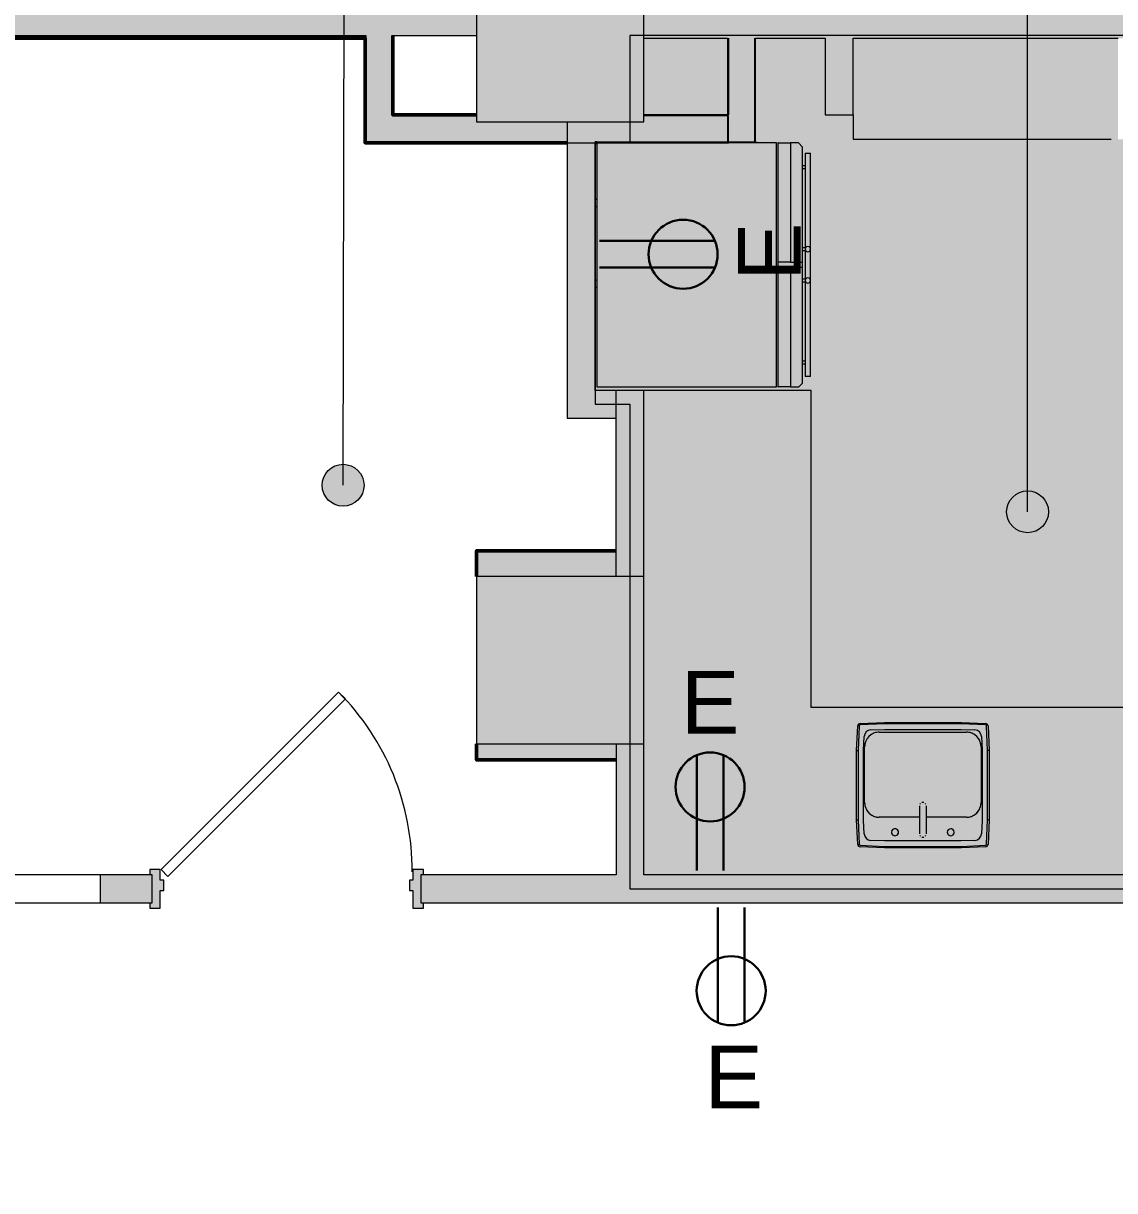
# Model space of a CAD drawing. Header units: inches. Extents: x 416 to 2283, y -56 to 1824.
# Drawn here: x 1211.4 to 1367.9, y 1233.2 to 1400.6 of the extents above; entities that cross this region are included whole.
import ezdxf

# ---------------------------------------------------------------- set-up
doc = ezdxf.new("R2010")
doc.units = ezdxf.units.IN
doc.header["$MEASUREMENT"] = 0
for name, color, linetype, lineweight in [('A-ANNO-NOTE', 131, 'Continuous', 13), ('A-AREA-IDEN', 2, 'Continuous', 9), ('A-DETL', 90, 'Continuous', 13), ('A-DETL-GENF', 92, 'Continuous', 9), ('A-DETL-THIN', 151, 'Continuous', 9), ('A-DOOR', 31, 'Continuous', 13), ('A-WALL', 113, 'Continuous', 9), ('A-WALL-PATT', 111, 'Continuous', 13), ('I-WALL', 2, 'Continuous', 13), ('Orbis - Background_dwg', 8, 'Continuous', 9), ('Orbis_AR$0$A-Wall-Exst', 7, 'Continuous', 9), ('Orbis_AR$0$TI_Grid_E957150$0$S-P1-COLS-CONC', 50, 'Continuous', 50), ('Orbis_AR$0$TI_Grid_E957150$0$S-P4-COLS-CONC', 50, 'Continuous', 50), ('Orbis_BB$0$A-Wall-Exst', 7, 'Continuous', 9), ('Orbis_BB$0$TI_Grid_E957150$0$S-02-COLS-CONC', 50, 'Continuous', 50), ('Orbis_BB$0$TI_Grid_E957150$0$S-04-COLS-CONC', 50, 'Continuous', 50), ('Orbis_BB$0$TI_Grid_E957150$0$S-05-COLS-CONC', 50, 'Continuous', 50), ('Orbis_BB$0$TI_Grid_E957150$0$S-06-COLS-CONC', 50, 'Continuous', 50), ('Orbis_BB$0$TI_Grid_E957150$0$S-07-COLS-CONC', 50, 'Continuous', 50), ('Orbis_BB$0$TI_Grid_E957150$0$S-08-COLS-CONC', 50, 'Continuous', 50), ('Orbis_BB$0$TI_Grid_E957150$0$S-09-COLS-CONC', 50, 'Continuous', 50), ('Orbis_BB$0$TI_Grid_E957150$0$S-11-COLS-CONC', 50, 'Continuous', 50), ('Orbis_BB$0$TI_Grid_E957150$0$S-12-COLS-CONC', 50, 'Continuous', 50), ('Orbis_BB$0$TI_Grid_E957150$0$S-P1-COLS-CONC', 50, 'Continuous', 50), ('Orbis_BB$0$TI_Grid_E957150$0$S-P1-COLS-CONC-PATT', 10, 'Continuous', 20), ('Orbis_BB$0$TI_Grid_E957150$0$S-P4-COLS-CONC', 50, 'Continuous', 50), ('P-SANR-FIXT', 6, 'Continuous', 13), ('Q-CASE', 31, 'Continuous', 13), ('Q-SPCQ', 91, 'Continuous', 9), ('S-COLS', 52, 'Continuous', 13)]:
    doc.layers.add(name, color=color, linetype=linetype, lineweight=lineweight)
doc.styles.add('Swis721 Lt BT', font='swissl.ttf', dxfattribs={"height": 9})

# ---------------------------------------------------------------- blocks, each defined once
blk = doc.blocks.new('Concrete-Rectangular-Column - 24 x 24-V1-Level XX  POWER _ SIGNAL')
at = {"layer": 'S-COLS', "lineweight": 9}
blk.add_hatch(color=7, dxfattribs=at).paths.add_polyline_path([(12, -12), (12, 12), (-12, 12), (-12, -12)], flags=0)
at = {"layer": 'S-COLS', "color": 8, "lineweight": 20}
for p, q in [((12, 12), (-12, 12)), ((-12, 12), (-12, -12)), ((12, -12), (12, 12)), ((-12, -12), (12, -12))]:
    blk.add_line(p, q, dxfattribs=at)
blk = doc.blocks.new('C-L SHAPE COUNTER TOP - C-L SHAPE COUNTER TOP-7256540-Level XX  POWER _ SIGNAL')
at = {"layer": 'Q-CASE', "lineweight": 9}
for p, q in [((24, 69.5), (0, 69.5)), ((24, 24), (24, 69.5)), ((119.91, 24), (24, 24)), ((119.91, 0), (119.91, 24))]:
    blk.add_line(p, q, dxfattribs=at)
blk = doc.blocks.new('A-Refrigerator - A-Refrigerator-4739113-Level XX  POWER _ SIGNAL')
at = {"layer": 'Q-SPCQ'}
for p, q in [((17.5, 13.75), (-17.5, 13.75)), ((-17.5, 13.75), (-17.5, -12)), ((-3.18, 14), (-3.18, 13.75)), ((-2.18, 13.75), (-2.18, 14)), ((8.38, 14), (8.38, 13.75)), ((9.38, 13.75), (9.38, 14)), ((17.5, -12), (17.5, 13.75)), ((-17.5, -12), (17.5, -12)), ((-0.36, -12.19), (-17.5, -12.19)), ((-17.5, -12.19), (-17.5, -12.25)), ((-17.5, -12.25), (-0.36, -12.25)), ((-17.5, -14), (-17.5, -12.25)), ((-0.36, -12.25), (-0.36, -12.19)), ((17.5, -12.19), (-0.36, -12.19)), ((-0.36, -12.25), (-0.36, -14)), ((0.39, -12.25), (17.5, -12.25)), ((0.39, -14), (0.39, -12.25)), ((17.5, -12.25), (17.5, -12.19)), ((17.5, -12.25), (17.5, -14)), ((-0.36, -14), (-17.5, -14)), ((-17.5, -14), (-17.5, -15.21)), ((-0.36, -15.75), (-0.36, -14)), ((17.5, -14), (0.39, -14)), ((0.39, -14), (0.39, -15.75)), ((17.5, -15.14), (17.5, -14)), ((-17.5, -15.21), (-16.96, -15.75)), ((-16.96, -15.75), (-0.36, -15.75)), ((-2.44, -16.13), (-16, -16.13)), ((-16, -16.88), (-16, -16.13)), ((-14.19, -15.75), (-14.19, -16.13)), ((-14.19, -15.75), (-14.19, -16.18)), ((-13.81, -16.13), (-13.81, -15.75)), ((-13.81, -16.18), (-13.81, -15.75)), ((-2.42, -15.75), (-2.42, -16.18)), ((-2.42, -15.75), (-2.42, -16.18)), ((2.05, -16.13), (-2.05, -16.13)), ((-2.04, -16.2), (-2.04, -15.75)), ((-2.04, -16.2), (-2.04, -15.75)), ((-0.36, -15.75), (0.39, -15.75)), ((0.39, -15.75), (16.89, -15.75)), ((2.04, -15.75), (2.04, -16.2)), ((2.04, -15.75), (2.04, -16.2)), ((16, -16.13), (2.41, -16.13)), ((2.42, -16.18), (2.42, -15.75)), ((2.42, -16.18), (2.42, -15.75)), ((13.81, -15.75), (13.81, -16.13)), ((13.81, -15.75), (13.81, -16.18)), ((14.19, -16.13), (14.19, -15.75)), ((14.19, -16.18), (14.19, -15.75)), ((16, -16.13), (16, -16.88)), ((16.89, -15.75), (17.5, -15.14)), ((-16, -16.88), (16, -16.88))]:
    blk.add_line(p, q, dxfattribs=at)
for centre, start, end in [((-2.25, -16.5), 90, 270), ((-2.25, -16.5), 270, 90), ((2.25, -16.5), 90, 270), ((2.25, -16.5), 270, 90)]:
    blk.add_arc(centre, 0.375, start, end, dxfattribs=at)
blk = doc.blocks.new('Door - Single - Solid Door-7323271-Level XX  POWER _ SIGNAL')
at = {"layer": 'A-DOOR'}
h = blk.add_hatch(color=250, dxfattribs=at)
h.paths.add_polyline_path([(23.62, -2.66), (23.62, -1.91), (23.24, -1.91), (23.24, 2.09), (23.62, 2.09), (23.62, 2.84), (22.12, 2.84), (22.12, 1.34), (21.62, 1.34), (21.62, -0.16), (22.12, -0.16), (22.12, -2.66), (23.24, -2.66)], flags=0)
h.paths.add_polyline_path([(-14.13, -2.66), (-14.13, -0.16), (-13.63, -0.16), (-13.63, 1.34), (-14.13, 1.34), (-14.13, 2.84), (-15.63, 2.84), (-15.63, 2.09), (-15.26, 2.09), (-15.26, -1.91), (-15.63, -1.91), (-15.63, -2.66), (-15.26, -2.66)], flags=0)
at = {"layer": 'A-DOOR', "color": 8, "lineweight": 20}
for p, q in [((-14.01, 2.84), (11.45, 28.29)), ((12.42, 27.32), (-13.03, 1.87)), ((11.45, 28.29), (12.42, 27.32)), ((-15.63, 2.84), (-15.63, 2.09)), ((-14.13, 2.84), (-15.63, 2.84)), ((-14.13, 1.34), (-14.13, 2.84)), ((-13.03, 1.87), (-14.01, 2.84)), ((23.62, 2.84), (22.12, 2.84)), ((22.12, 2.84), (22.12, 1.34)), ((23.62, 2.09), (23.62, 2.84)), ((-13.63, 1.34), (-14.13, 1.34)), ((-13.63, -0.16), (-13.63, 1.34)), ((22.12, 1.34), (21.62, 1.34)), ((21.62, 1.34), (21.62, -0.16)), ((-14.13, -2.66), (-14.13, -0.16)), ((-14.13, -0.16), (-13.63, -0.16)), ((21.62, -0.16), (22.12, -0.16)), ((22.12, -0.16), (22.12, -2.66)), ((-15.63, -1.91), (-15.63, -2.66)), ((-15.63, -2.66), (-14.13, -2.66)), ((22.12, -2.66), (23.62, -2.66)), ((23.62, -2.66), (23.62, -1.91))]:
    blk.add_line(p, q, dxfattribs=at)
at = {"layer": 'A-DOOR', "lineweight": 9}
blk.add_arc((-14.01, 2.84), 36, 359.5, 45, dxfattribs=at)
blk = doc.blocks.new('P-Sink-Rectangular - PSR1918-3060176-Level XX  POWER _ SIGNAL')
at = {"layer": 'P-SANR-FIXT', "lineweight": 9}
for p, q in [((-9.5, 4.97), (-9.34, 8.49)), ((-9.13, 8.48), (-9.28, 4.96)), ((-8.99, 8.84), (-5.52, 9)), ((-5.51, 8.78), (-8.98, 8.63)), ((-5.52, 9), (5.52, 9)), ((-5.52, 9), (-5.51, 8.78)), ((5.51, 8.78), (-5.51, 8.78)), ((5.52, 9), (5.51, 8.78)), ((8.98, 8.63), (5.51, 8.78)), ((5.52, 9), (8.99, 8.84)), ((9.28, 4.96), (9.13, 8.48)), ((9.34, 8.49), (9.5, 4.97)), ((-8.5, 5.01), (-8.42, 6.97)), ((-7.47, 7.92), (-5.51, 8)), ((-5.51, 8), (5.51, 8)), ((5.51, 8), (7.47, 7.92)), ((8.42, 6.97), (8.5, 5.01)), ((-9.5, 4.97), (-9.28, 4.96)), ((-9.5, -4.97), (-9.5, 4.97)), ((-9.28, 4.96), (-9.28, -4.96)), ((-8.5, -5.01), (-8.5, 5.01)), ((-6.25, 4.6), (-0.49, 4.6)), ((-6.25, 4.6), (-0.49, 4.6)), ((0.48, 4.6), (6.25, 4.6)), ((0.48, 4.6), (6.25, 4.6)), ((8.5, 5.01), (8.5, -5.01)), ((9.5, 4.97), (9.28, 4.96)), ((9.28, -4.96), (9.28, 4.96)), ((9.5, 4.97), (9.5, -4.97)), ((-8.35, -5.5), (-8.35, 2.5)), ((-8.35, -5.5), (-8.35, 2.5)), ((8.35, 2.5), (8.35, -5.5)), ((8.35, 2.5), (8.35, -5.5)), ((-9.5, -4.97), (-9.28, -4.96)), ((-9.34, -8.49), (-9.5, -4.97)), ((-9.28, -4.96), (-9.13, -8.48)), ((-8.42, -6.97), (-8.5, -5.01)), ((8.5, -5.01), (8.42, -6.97)), ((9.13, -8.48), (9.28, -4.96)), ((9.5, -4.97), (9.28, -4.96)), ((9.5, -4.97), (9.34, -8.49)), ((-5.51, -8), (-7.47, -7.92)), ((6.25, -7.6), (-6.25, -7.6)), ((6.25, -7.6), (-6.25, -7.6)), ((5.51, -8), (-5.51, -8)), ((7.47, -7.92), (5.51, -8)), ((-5.52, -9), (-8.99, -8.84)), ((-8.98, -8.63), (-5.51, -8.78)), ((-5.52, -9), (-5.51, -8.78)), ((5.52, -9), (-5.52, -9)), ((-5.51, -8.78), (5.51, -8.78)), ((5.51, -8.78), (8.98, -8.63)), ((5.52, -9), (5.51, -8.78)), ((8.99, -8.84), (5.52, -9))]:
    blk.add_line(p, q, dxfattribs=at)
at = {"layer": 'P-SANR-FIXT', "lineweight": 9, "flags": 128}
for points in [[(-0.5, 6.97), (-0.5, 6.97), (-0.5, 6.96), (-0.5, 6.95), (-0.5, 6.94), (-0.5, 6.93), (-0.5, 6.91), (-0.5, 6.89), (-0.5, 6.87), (-0.5, 6.84), (-0.5, 6.81), (-0.5, 6.78), (-0.5, 6.74), (-0.5, 6.7), (-0.5, 6.66), (-0.5, 6.62), (-0.5, 6.57), (-0.5, 6.52), (-0.5, 6.47), (-0.5, 6.42), (-0.5, 6.36), (-0.5, 6.3), (-0.5, 6.24), (-0.5, 6.18), (-0.5, 6.11), (-0.5, 6.05), (-0.5, 5.98), (-0.5, 5.91), (-0.5, 5.84), (-0.5, 5.77), (-0.5, 5.69), (-0.5, 5.62), (-0.5, 5.54), (-0.5, 5.46), (-0.5, 5.39), (-0.5, 5.31), (-0.5, 5.23), (-0.5, 5.15), (-0.5, 5.07), (-0.5, 4.99), (-0.5, 4.91), (-0.5, 4.83), (-0.5, 4.75), (-0.5, 4.67), (-0.5, 4.59), (-0.5, 4.51), (-0.5, 4.44), (-0.5, 4.36), (-0.5, 4.28), (-0.5, 4.21), (-0.5, 4.13), (-0.5, 4.06), (-0.5, 3.99), (-0.5, 3.92), (-0.5, 3.86), (-0.5, 3.79), (-0.5, 3.73), (-0.5, 3.66), (-0.5, 3.61), (-0.5, 3.55), (-0.5, 3.49), (-0.5, 3.44), (-0.5, 3.39), (-0.5, 3.34), (-0.5, 3.3), (-0.5, 3.25), (-0.5, 3.21), (-0.5, 3.18), (-0.5, 3.14), (-0.5, 3.11), (-0.5, 3.08), (-0.5, 3.06), (-0.5, 3.04), (-0.5, 3.02), (-0.5, 3), (-0.5, 2.99), (-0.5, 2.98), (-0.5, 2.97), (-0.5, 2.97), (-0.5, 2.97)], [(0.5, 2.97), (0.5, 2.97), (0.5, 2.97), (0.5, 2.98), (0.5, 2.99), (0.5, 3.01), (0.5, 3.02), (0.5, 3.05), (0.5, 3.07), (0.5, 3.1), (0.5, 3.13), (0.5, 3.16), (0.5, 3.19), (0.5, 3.23), (0.5, 3.27), (0.5, 3.32), (0.5, 3.36), (0.5, 3.41), (0.5, 3.46), (0.5, 3.52), (0.5, 3.57), (0.5, 3.63), (0.5, 3.69), (0.5, 3.76), (0.5, 3.82), (0.5, 3.89), (0.5, 3.95), (0.5, 4.02), (0.5, 4.1), (0.5, 4.17), (0.5, 4.24), (0.5, 4.32), (0.5, 4.39), (0.5, 4.47), (0.5, 4.55), (0.5, 4.63), (0.5, 4.71), (0.5, 4.79), (0.5, 4.87), (0.5, 4.95), (0.5, 5.03), (0.5, 5.11), (0.5, 5.19), (0.5, 5.26), (0.5, 5.34), (0.5, 5.42), (0.5, 5.5), (0.5, 5.58), (0.5, 5.65), (0.5, 5.73), (0.5, 5.8), (0.5, 5.87), (0.5, 5.94), (0.5, 6.01), (0.5, 6.08), (0.5, 6.14), (0.5, 6.21), (0.5, 6.27), (0.5, 6.33), (0.5, 6.39), (0.5, 6.44), (0.5, 6.49), (0.5, 6.55), (0.5, 6.59), (0.5, 6.64), (0.5, 6.68), (0.5, 6.72), (0.5, 6.76), (0.5, 6.79), (0.5, 6.82), (0.5, 6.85), (0.5, 6.88), (0.5, 6.9), (0.5, 6.92), (0.5, 6.93), (0.5, 6.95), (0.5, 6.96), (0.5, 6.96), (0.5, 6.97), (0.5, 6.97)]]:
    blk.add_lwpolyline(points, dxfattribs=at)
at = {"layer": 'P-SANR-FIXT', "lineweight": 9}
for centre, radius, start, end in [((-8.97, 8.47), 0.371, 92.5667, 177.4333), ((-8.97, 8.47), 0.156, 92.5667, 177.4333), ((8.97, 8.47), 0.156, 2.5667, 87.4333), ((8.97, 8.47), 0.371, 2.5667, 87.4333), ((-7.42, 6.92), 0.995, 92.5667, 177.4333), ((-4, 6.75), 0.5, 360, 180), ((-4, 6.75), 0.5, 180, 360), ((-4, 6.75), 0.5, 180, 270), ((-4, 6.75), 0.5, 180, 270), ((-4, 6.75), 0.5, 135, 165), ((-4, 6.75), 0.5, 135, 165), ((-4, 6.75), 0.5, 60, 120), ((-4, 6.75), 0.5, 60, 120), ((-4, 6.75), 0.5, 75, 105), ((-4, 6.75), 0.5, 75, 105), ((-4, 6.75), 0.5, 0, 45), ((-4, 6.75), 0.5, 15, 45), ((-4, 6.75), 0.5, 0, 45), ((-4, 6.75), 0.5, 15, 45), ((-4, 6.75), 0.5, 315, 360), ((-4, 6.75), 0.5, 315, 360), ((0, 6.97), 0.5, 135, 150), ((0, 6.97), 0.5, 90, 105), ((0, 6.97), 0.5, 75, 90), ((0, 6.97), 0.5, 30, 45), ((4, 6.75), 0.5, 360, 180), ((4, 6.75), 0.5, 135, 180), ((4, 6.75), 0.5, 135, 180), ((4, 6.75), 0.5, 165, 180), ((4, 6.75), 0.5, 165, 180), ((4, 6.75), 0.5, 180, 360), ((4, 6.75), 0.5, 180, 225), ((4, 6.75), 0.5, 180, 195), ((4, 6.75), 0.5, 180, 225), ((4, 6.75), 0.5, 180, 195), ((4, 6.75), 0.5, 135, 150), ((4, 6.75), 0.5, 135, 150), ((4, 6.75), 0.5, 0, 120), ((4, 6.75), 0.5, 0, 120), ((4, 6.75), 0.5, 75, 105), ((4, 6.75), 0.5, 75, 105), ((4, 6.75), 0.5, 30, 60), ((4, 6.75), 0.5, 30, 60), ((7.42, 6.92), 0.995, 2.5667, 87.4333), ((-4, 6.75), 0.5, 195, 240), ((-4, 6.75), 0.5, 195, 240), ((-4, 6.75), 0.5, 255, 270), ((-4, 6.75), 0.5, 255, 270), ((-4, 6.75), 0.5, 315, 345), ((-4, 6.75), 0.5, 315, 345), ((4, 6.75), 0.5, 210, 225), ((4, 6.75), 0.5, 210, 225), ((4, 6.75), 0.5, 240, 300), ((4, 6.75), 0.5, 240, 300), ((4, 6.75), 0.5, 255, 270), ((4, 6.75), 0.5, 255, 270), ((4, 6.75), 0.5, 315, 345), ((4, 6.75), 0.5, 315, 345), ((4, 6.75), 0.5, 315, 330), ((4, 6.75), 0.5, 315, 330), ((-6.25, 2.5), 2.1, 90, 180), ((-6.25, 2.5), 2.1, 90, 180), ((-6.25, 2.5), 2.1, 136.0254, 154.9712), ((-6.25, 2.5), 2.1, 115.0288, 135), ((-6.25, 2.5), 2.1, 90, 109.8661), ((6.25, 2.5), 2.1, 70.5122, 90), ((6.25, 2.5), 2.1, 0, 90), ((6.25, 2.5), 2.1, 0, 90), ((6.25, 2.5), 2.1, 45, 64.9712), ((6.25, 2.5), 2.1, 25.0288, 43.9746), ((-6.25, 2.5), 2.1, 160.0288, 180), ((0, 2.97), 0.5, 210, 225), ((0, 2.97), 0.5, 255, 270), ((0, 2.97), 0.5, 270, 285), ((0, 2.97), 0.5, 315, 330), ((6.25, 2.5), 2.1, 0, 19.9712), ((-6.25, -5.5), 2.1, 180, 199.9712), ((-6.25, -5.5), 2.1, 180, 270), ((-6.25, -5.5), 2.1, 180, 270), ((-6.25, -5.5), 2.1, 205.0288, 244.9712), ((6.25, -5.5), 2.1, 270, 360), ((6.25, -5.5), 2.1, 270, 360), ((6.25, -5.5), 2.1, 295.0288, 334.9712), ((6.25, -5.5), 2.1, 340.0288, 360), ((-7.42, -6.92), 0.995, 182.5667, 267.4333), ((-6.25, -5.5), 2.1, 250.1339, 270), ((6.25, -5.5), 2.1, 270, 289.4878), ((7.42, -6.92), 0.995, 272.5667, 357.4333), ((-8.97, -8.47), 0.371, 182.5667, 267.4333), ((-8.97, -8.47), 0.156, 182.5667, 267.4333), ((8.97, -8.47), 0.156, 272.5667, 357.4333), ((8.97, -8.47), 0.371, 272.5667, 357.4333)]:
    blk.add_arc(centre, radius, start, end, dxfattribs=at)
blk = doc.blocks.new('Orbis - Background_dwg__U51-7347730-Level XX  POWER _ SIGNAL')
at = {"layer": 'Orbis_BB$0$TI_Grid_E957150$0$S-12-COLS-CONC'}
for p, q in [((11984.66, 2100.91), (11984.66, 2103.21)), ((12004.66, 2100.91), (11984.66, 2100.91))]:
    blk.add_line(p, q, dxfattribs=at)
blk = doc.blocks.new('Orbis - Background_dwg_Orbis_BB-7347761-Level XX  POWER _ SIGNAL')
at = {"layer": 'Orbis_BB$0$A-Wall-Exst'}
h = blk.add_hatch(color=256, dxfattribs=at)
h.paths.add_polyline_path([(12825.64, 1719.65), (12825.73, 1719.67), (12823.48, 1735.4), (12825.43, 1721.14)], flags=0)
h.paths.add_polyline_path([(12822.75, 1740.71), (12822.78, 1740.71), (12822.75, 1740.75)], flags=0)
h.paths.add_polyline_path([(12801.21, 1897.99), (12801.3, 1898), (12797.38, 1925.91), (12800.49, 1903.21)], flags=0)
h.paths.add_polyline_path([(12787.64, 2077.81), (12787.68, 2077.81), (12768.69, 2216.41), (12711.66, 2216.41), (12711.66, 2215.91), (12768.73, 2215.91), (12787.64, 2077.81)], flags=0)
h.paths.add_polyline_path([(12322.65, 2096.91), (12372.66, 2096.91), (12372.66, 2097.29), (12228.66, 2097.29), (12228.66, 2096.91), (12319.65, 2096.91)], flags=0)
h.paths.add_polyline_path([(12371.86, 2102.54), (12372.66, 2102.54), (12372.66, 2128.91), (12368.66, 2128.91), (12368.66, 2127.21), (12371.6, 2127.21), (12371.6, 2103.21), (12368.66, 2103.21), (12368.66, 2102.54), (12371.6, 2102.54)], flags=0)
h.paths.add_polyline_path([(12352.79, 2130.91), (12352.79, 2191.85), (12352.66, 2191.85), (12352.66, 2130.91)], flags=0)
h.paths.add_polyline_path([(12356.54, 2130.91), (12356.66, 2130.91), (12356.66, 2188.41), (12356.54, 2188.41)], flags=0)
h.paths.add_polyline_path([(12380.66, 2188.41), (12384.66, 2188.41), (12384.66, 2204.41), (12659.66, 2204.41), (12659.66, 2189.41), (12715.66, 2189.41), (12715.66, 2204.66), (12715.54, 2204.66), (12715.49, 2189.54), (12659.79, 2189.54), (12659.79, 2204.66), (12384.54, 2204.66), (12384.54, 2188.41), (12379.33, 2188.41)], flags=0)
h.paths.add_polyline_path([(11968.66, 2189.41), (11997.66, 2189.41), (11997.66, 2189.54), (11968.79, 2189.54), (11968.79, 2204.79), (11862.17, 2204.79), (11862.17, 2204.41), (11968.66, 2204.41), (11968.66, 2189.41)], flags=0)
h.paths.add_polyline_path([(12001.66, 2189.41), (12024.66, 2189.41), (12024.66, 2189.54), (12020.79, 2189.54), (12020.79, 2189.41), (12001.66, 2189.41)], flags=0)
h.paths.add_polyline_path([(12376.58, 2192.16), (12380.79, 2192.16), (12380.79, 2204.66), (12380.66, 2204.66), (12380.66, 2192.41), (12368.66, 2192.41), (12368.66, 2192.16), (12372.83, 2192.16)], flags=0)
h.paths.add_polyline_path([(12711.66, 2193.29), (12711.79, 2193.29), (12711.79, 2204.66), (12711.66, 2204.66), (12711.66, 2193.41)], flags=0)
h.paths.add_polyline_path([(12681.3, 2193.29), (12687.66, 2193.29), (12687.66, 2193.41), (12663.66, 2193.41), (12663.66, 2204.66), (12663.54, 2204.66), (12663.54, 2193.29), (12666.66, 2193.29)], flags=0)
h.paths.add_polyline_path([(11984.66, 2193.29), (11984.66, 2193.41), (11972.66, 2193.41), (11972.66, 2204.79), (11972.54, 2204.79), (11972.54, 2193.29), (11974.14, 2193.29)], flags=0)
h.paths.add_polyline_path([(11859.17, 2204.41), (11859.17, 2204.79), (11857.04, 2204.79), (11857.04, 2204.41)], flags=0)
h.paths.add_polyline_path([(11645.35, 2223.92), (11648.79, 2223.92), (11648.79, 2224.29), (11640.58, 2224.29), (11640.58, 2223.92), (11640.66, 2223.92)], flags=0)
h.paths.add_polyline_path([(11636.66, 2223.92), (11636.83, 2223.92), (11636.83, 2224.29), (11636.66, 2224.29)], flags=0)
h.paths.add_polyline_path([(11636.83, 2235.54), (11636.84, 2239.09), (11640.58, 2239.09), (11640.58, 2235.54), (11640.66, 2235.54), (11640.66, 2242.91), (11624.66, 2242.91), (11624.66, 2244.31), (11622.05, 2244.31), (11622.05, 2274.31), (11624.66, 2274.31), (11624.66, 2274.91), (11640.66, 2274.91), (11640.66, 2284.42), (11636.66, 2284.42), (11636.66, 2278.91), (11620.66, 2278.91), (11620.66, 2238.91), (11636.66, 2238.91), (11636.66, 2235.54)], flags=0)
at = {"layer": 'Orbis_BB$0$TI_Grid_E957150$0$S-P1-COLS-CONC-PATT', "lineweight": 9}
h = blk.add_hatch(color=7, dxfattribs=at)
h.paths.add_polyline_path([(11984.66, 2100.91), (12004.66, 2100.91), (12004.66, 2103.21), (11984.66, 2103.21)], flags=0)
h.paths.add_polyline_path([(11984.66, 2127.21), (12004.66, 2127.21), (12004.66, 2130.91), (11984.66, 2130.91)], flags=0)
at = {"layer": 'Orbis_BB$0$A-Wall-Exst', "color": 50, "lineweight": 50}
for p, q in [((11934.66, 2204.41), (11930.66, 2204.41)), ((12001.66, 2189.41), (12001.91, 2189.41)), ((12024.66, 2189.41), (12024.66, 2189.54)), ((11988.66, 2100.91), (11984.66, 2100.91))]:
    blk.add_line(p, q, dxfattribs=at)
at = {"layer": 'Orbis_BB$0$A-Wall-Exst', "color": 50, "lineweight": 50, "flags": 128}
for points in [[(11984.66, 2193.41), (11972.66, 2193.41), (11972.66, 2204.79)], [(11862.17, 2204.41), (11968.66, 2204.41), (11968.66, 2189.41), (11984.66, 2189.41), (11997.66, 2189.41)]]:
    blk.add_lwpolyline(points, dxfattribs=at)
at = {"layer": 'Orbis_BB$0$TI_Grid_E957150$0$S-02-COLS-CONC', "flags": 128}
blk.add_lwpolyline([(11984.66, 2103.21), (11984.66, 2100.91), (12004.66, 2100.91)], dxfattribs=at)
at = {"layer": 'Orbis_BB$0$TI_Grid_E957150$0$S-04-COLS-CONC', "flags": 128}
blk.add_lwpolyline([(11984.66, 2103.21), (11984.66, 2100.91), (12004.66, 2100.91)], dxfattribs=at)
at = {"layer": 'Orbis_BB$0$TI_Grid_E957150$0$S-05-COLS-CONC', "flags": 128}
blk.add_lwpolyline([(11984.66, 2103.21), (11984.66, 2100.91), (12004.66, 2100.91)], dxfattribs=at)
at = {"layer": 'Orbis_BB$0$TI_Grid_E957150$0$S-06-COLS-CONC', "flags": 128}
blk.add_lwpolyline([(11984.66, 2103.21), (11984.66, 2100.91), (12004.66, 2100.91)], dxfattribs=at)
at = {"layer": 'Orbis_BB$0$TI_Grid_E957150$0$S-07-COLS-CONC', "flags": 128}
blk.add_lwpolyline([(11984.66, 2103.21), (11984.66, 2100.91), (12004.66, 2100.91)], dxfattribs=at)
at = {"layer": 'Orbis_BB$0$TI_Grid_E957150$0$S-08-COLS-CONC', "flags": 128}
blk.add_lwpolyline([(11984.66, 2103.21), (11984.66, 2100.91), (12004.66, 2100.91)], dxfattribs=at)
at = {"layer": 'Orbis_BB$0$TI_Grid_E957150$0$S-09-COLS-CONC', "flags": 128}
blk.add_lwpolyline([(11984.66, 2103.21), (11984.66, 2100.91), (12004.66, 2100.91)], dxfattribs=at)
at = {"layer": 'Orbis_BB$0$TI_Grid_E957150$0$S-11-COLS-CONC'}
for p, q in [((11984.66, 2100.91), (11984.66, 2103.21)), ((12004.66, 2100.91), (11984.66, 2100.91))]:
    blk.add_line(p, q, dxfattribs=at)
at = {"layer": 'Orbis_BB$0$TI_Grid_E957150$0$S-P1-COLS-CONC', "flags": 128}
for points in [[(12004.66, 2130.91), (11984.66, 2130.91), (11984.66, 2127.21)], [(11984.66, 2103.21), (11984.66, 2100.91), (12004.66, 2100.91)]]:
    blk.add_lwpolyline(points, dxfattribs=at)
at = {"layer": 'Orbis_BB$0$TI_Grid_E957150$0$S-P4-COLS-CONC', "flags": 128}
for points in [[(11984.66, 2127.21), (11984.66, 2130.91), (12004.66, 2130.91)], [(12004.66, 2100.91), (11984.66, 2100.91), (11984.66, 2103.21)]]:
    blk.add_lwpolyline(points, dxfattribs=at)
blk.add_blockref('Orbis - Background_dwg__U51-7347730-Level XX  POWER _ SIGNAL', (0, 0))
blk = doc.blocks.new('Orbis - Background_dwg-7329766-Level XX  POWER _ SIGNAL')
at = {"layer": 'Orbis_AR$0$A-Wall-Exst', "color": 50, "lineweight": 50}
for p, q in [((1226.37, 1398.47), (1222.37, 1398.47)), ((1280.37, 1294.97), (1276.37, 1294.97))]:
    blk.add_line(p, q, dxfattribs=at)
at = {"layer": 'Orbis_AR$0$TI_Grid_E957150$0$S-P1-COLS-CONC', "flags": 128}
for points in [[(1296.37, 1324.97), (1276.37, 1324.97), (1276.37, 1321.28)], [(1276.37, 1297.28), (1276.37, 1294.97), (1296.37, 1294.97)]]:
    blk.add_lwpolyline(points, dxfattribs=at)
at = {"layer": 'Orbis_AR$0$TI_Grid_E957150$0$S-P4-COLS-CONC', "flags": 128}
for points in [[(1276.37, 1321.28), (1276.37, 1324.97), (1296.37, 1324.97)], [(1296.37, 1294.97), (1276.37, 1294.97), (1276.37, 1297.28)]]:
    blk.add_lwpolyline(points, dxfattribs=at)
blk.add_blockref('Orbis - Background_dwg_Orbis_BB-7347761-Level XX  POWER _ SIGNAL', (-10708.29, -805.94))

msp = doc.modelspace()

# ---------------------------------------------------------------- hatches: boundary and pattern name
at = {"layer": 'A-AREA-IDEN'}
h = msp.add_hatch(color=256, dxfattribs=at)
edge = h.paths.add_edge_path(flags=0)
edge.add_arc((1257.23, 1334.36), 3, 0, 360)
h = msp.add_hatch(color=256, dxfattribs=at)
edge = h.paths.add_edge_path(flags=0)
edge.add_arc((1355.38, 1330.55), 3, 0, 360)
at = {"layer": 'A-DETL-GENF'}
h = msp.add_hatch(color=9, dxfattribs=at)
h.paths.add_polyline_path([(1462.75, 1276.47), (1462.75, 1277.72), (1463.25, 1277.72), (1463.25, 1279.22), (1464.75, 1279.22), (1464.75, 1278.47), (1516.45, 1278.47), (1516.45, 1398.47), (1494.37, 1398.47), (1494.37, 1387.47), (1490.37, 1387.47), (1490.37, 1398.47), (1452.37, 1398.47), (1452.37, 1383.97), (1368.37, 1383.97), (1368.37, 1398.47), (1330.37, 1398.47), (1330.37, 1387.47), (1326.37, 1387.47), (1326.37, 1398.47), (1316.37, 1398.47), (1316.37, 1383.47), (1293.37, 1383.47), (1293.37, 1347.97), (1300.37, 1347.97), (1300.37, 1278.47), (1425.5, 1278.47), (1425.5, 1279.22), (1427, 1279.22), (1427, 1277.72), (1427.5, 1277.72), (1427.5, 1276.47), (1461.37, 1276.47)], flags=0)
h.paths.add_polyline_path([(1300.37, 1387.48), (1312.37, 1387.48), (1312.37, 1398.47), (1300.37, 1398.47), (1300.37, 1391.22)], flags=0)
h.paths.add_polyline_path([(1384.78, 1387.97), (1448.37, 1387.97), (1448.37, 1398.47), (1372.37, 1398.47), (1372.37, 1387.97)], flags=0)
at = {"layer": 'A-WALL-PATT', "lineweight": 9}
for points in [[(1260.5, 1398.85), (1276.37, 1398.85), (1276.37, 1410.1), (1160, 1410.1), (1160, 1398.85), (1250, 1398.85)], [(1368.37, 1398.47), (1516.5, 1398.47), (1516.5, 1409.72), (1300.37, 1409.72), (1300.37, 1398.47), (1361.23, 1398.47)], [(1260.5, 1383.6), (1264.25, 1383.6), (1264.25, 1398.85), (1260.5, 1398.85), (1260.5, 1386.47)], [(1316.37, 1383.6), (1316.37, 1398.47), (1312.37, 1398.47), (1312.4, 1387.35), (1312.5, 1387.35), (1316.25, 1383.6)], [(1326.37, 1387.47), (1330.37, 1387.47), (1330.37, 1398.47), (1326.37, 1398.47), (1326.37, 1391.22)], [(1293.37, 1343.97), (1293.37, 1383.6), (1289.37, 1383.6), (1289.37, 1343.97)], [(1296.37, 1343.97), (1296.37, 1347.97), (1293.37, 1347.97), (1293.37, 1343.97), (1293.62, 1343.97)]]:
    msp.add_hatch(color=7, dxfattribs=at).paths.add_polyline_path(points, flags=0)
h = msp.add_hatch(color=7, dxfattribs=at)
h.paths.add_polyline_path([(1276.37, 1383.6), (1289.37, 1383.6), (1312.5, 1387.35), (1300.37, 1387.35), (1300.37, 1386.47), (1276.37, 1386.47), (1276.37, 1387.35), (1264.25, 1387.35), (1264.25, 1383.6)], flags=0)
h.paths.add_polyline_path([(1316.25, 1383.6), (1312.5, 1387.35), (1312.5, 1383.6)], flags=0)
h = msp.add_hatch(color=7, dxfattribs=at)
h.paths.add_polyline_path([(1300.37, 1383.48), (1312.5, 1383.48), (1312.5, 1387.35), (1289.37, 1383.6), (1293.37, 1383.6), (1293.37, 1383.48), (1293.62, 1383.48)], flags=0)
h.paths.add_polyline_path([(1300.37, 1387.35), (1312.4, 1387.35), (1312.37, 1387.48), (1300.37, 1387.48), (1300.37, 1387.42)], flags=0)
h = msp.add_hatch(color=7, dxfattribs=at)
h.paths.add_polyline_path([(1300.37, 1278.47), (1300.37, 1297.28), (1296.37, 1297.28), (1296.37, 1278.47)], flags=0)
h.paths.add_polyline_path([(1300.37, 1321.28), (1300.37, 1347.97), (1296.37, 1347.97), (1296.37, 1321.28)], flags=0)
h = msp.add_hatch(color=7, dxfattribs=at)
h.paths.add_polyline_path([(1491.45, 1274.47), (1516.45, 1274.47), (1516.45, 1278.47), (1464.37, 1278.47), (1464.37, 1274.47)], flags=0)
h.paths.add_polyline_path([(1425.87, 1274.47), (1425.87, 1278.47), (1268.37, 1278.47), (1268.37, 1274.47), (1420.28, 1274.47)], flags=0)
h.paths.add_polyline_path([(1229.87, 1274.47), (1229.87, 1278.47), (1222.37, 1278.47), (1222.37, 1274.47)], flags=0)

# ---------------------------------------------------------------- linework, layer by layer
at = {"layer": 'A-ANNO-NOTE', "lineweight": 30}
for p, q in [((1294.02, 1369.4), (1310.55, 1369.4)), ((1294.02, 1369.4), (1310.55, 1369.4)), ((1294.02, 1365.57), (1310.55, 1365.57)), ((1307.95, 1279.13), (1307.95, 1295.65)), ((1307.95, 1279.13), (1307.95, 1295.65)), ((1311.78, 1279.13), (1311.78, 1295.65)), ((1310.96, 1273.82), (1310.96, 1257.29)), ((1314.79, 1273.82), (1314.79, 1257.29)), ((1314.79, 1273.82), (1314.79, 1257.29))]:
    msp.add_line(p, q, dxfattribs=at)
for centre in [(1305.99, 1367.48), (1309.86, 1291.09), (1312.88, 1261.86)]:
    msp.add_circle(centre, 4.95, dxfattribs=at)
at = {"layer": 'A-AREA-IDEN'}
for p, q in [((1257.23, 1334.36), (1258.09, 1796.32)), ((1355.38, 1330.55), (1355.39, 1768.18))]:
    msp.add_line(p, q, dxfattribs=at)
for centre in [(1257.23, 1334.36), (1355.38, 1330.55)]:
    msp.add_circle(centre, 3, dxfattribs=at)
at = {"layer": 'A-DETL', "lineweight": 9}
for p, q in [((1330.37, 1387.47), (1330.37, 1383.97)), ((1330.37, 1383.97), (1367.37, 1383.97))]:
    msp.add_line(p, q, dxfattribs=at)
at = {"layer": 'A-DETL-THIN'}
for p, q in [((1298.37, 1398.85), (1298.37, 1383.48)), ((1516.45, 1398.85), (1298.37, 1398.85)), ((1298.37, 1383.48), (1293.37, 1383.48)), ((1293.37, 1383.48), (1293.37, 1345.97)), ((1293.37, 1345.97), (1298.37, 1345.97)), ((1298.37, 1345.97), (1298.37, 1276.47)), ((1298.37, 1276.47), (1516.45, 1276.47))]:
    msp.add_line(p, q, dxfattribs=at)
at = {"layer": 'A-WALL', "color": 55, "lineweight": 13}
msp.add_line((1222.37, 1278.47), (1222.37, 1274.47), dxfattribs=at)
at = {"layer": 'I-WALL', "color": 8, "lineweight": 20}
for p, q in [((1148.75, 1398.85), (1260.5, 1398.85)), ((1260.5, 1398.85), (1260.5, 1383.6)), ((1264.25, 1387.35), (1264.25, 1398.85)), ((1264.25, 1398.85), (1276.37, 1398.85)), ((1300.37, 1398.47), (1312.37, 1398.47)), ((1312.37, 1398.47), (1312.37, 1383.6)), ((1312.5, 1398.47), (1312.5, 1387.48)), ((1316.25, 1383.6), (1316.25, 1398.47)), ((1316.37, 1398.47), (1326.37, 1398.47)), ((1316.37, 1383.6), (1316.37, 1398.47)), ((1326.37, 1398.47), (1326.37, 1387.47)), ((1330.37, 1398.47), (1368.37, 1398.47)), ((1330.37, 1387.47), (1330.37, 1398.47)), ((1276.37, 1387.35), (1264.25, 1387.35)), ((1289.37, 1386.47), (1289.37, 1383.48)), ((1312.5, 1387.48), (1300.37, 1387.48)), ((1312.5, 1387.35), (1300.37, 1387.35)), ((1312.5, 1383.48), (1312.5, 1387.35)), ((1326.37, 1387.47), (1330.37, 1387.47)), ((1260.5, 1383.6), (1289.37, 1383.6)), ((1289.37, 1383.6), (1289.37, 1343.97)), ((1289.37, 1383.48), (1312.5, 1383.48)), ((1293.37, 1347.97), (1293.37, 1383.6)), ((1293.37, 1383.6), (1316.37, 1383.6)), ((1300.37, 1347.97), (1293.37, 1347.97)), ((1296.37, 1321.28), (1296.37, 1347.97)), ((1300.37, 1321.28), (1300.37, 1347.97)), ((1289.37, 1343.97), (1296.37, 1343.97)), ((1296.37, 1297.28), (1296.37, 1278.47)), ((1300.37, 1278.47), (1300.37, 1297.28)), ((1229.87, 1278.47), (1222.37, 1278.47)), ((1229.87, 1274.47), (1229.87, 1278.47)), ((1296.37, 1278.47), (1268.37, 1278.47)), ((1268.37, 1278.47), (1268.37, 1274.47)), ((1425.87, 1278.47), (1300.37, 1278.47)), ((1222.37, 1274.47), (1229.87, 1274.47)), ((1268.37, 1274.47), (1425.87, 1274.47))]:
    msp.add_line(p, q, dxfattribs=at)
at = {"layer": 'I-WALL'}
for p, q in [((1222.37, 1278.47), (1153.88, 1278.47)), ((1153.88, 1274.47), (1222.37, 1274.47))]:
    msp.add_line(p, q, dxfattribs=at)

# ---------------------------------------------------------------- block references
at = {"layer": 'A-DOOR'}
msp.add_blockref('Door - Single - Solid Door-7323271-Level XX  POWER _ SIGNAL', (1245.13, 1276.39), dxfattribs=at)
at = {"layer": 'Orbis - Background_dwg', "color": 7}
msp.add_blockref('Orbis - Background_dwg-7329766-Level XX  POWER _ SIGNAL', (0, 0), dxfattribs=at)
at = {"layer": 'P-SANR-FIXT', "lineweight": 9, "rotation": 180}
msp.add_blockref('P-Sink-Rectangular - PSR1918-3060176-Level XX  POWER _ SIGNAL', (1340.37, 1291.35), dxfattribs=at)
at = {"layer": 'Q-CASE', "lineweight": 9}
msp.add_blockref('C-L SHAPE COUNTER TOP - C-L SHAPE COUNTER TOP-7256540-Level XX  POWER _ SIGNAL', (1300.37, 1278.47), dxfattribs=at)
at = {"layer": 'Q-SPCQ', "rotation": 89.99999999999953}
msp.add_blockref('A-Refrigerator - A-Refrigerator-4739113-Level XX  POWER _ SIGNAL', (1307.37, 1365.97), dxfattribs=at)
at = {"layer": 'S-COLS', "lineweight": 9}
for p in [(1288.37, 1398.47), (1288.37, 1309.28)]:
    msp.add_blockref('Concrete-Rectangular-Column - 24 x 24-V1-Level XX  POWER _ SIGNAL', p, dxfattribs=at)

# ---------------------------------------------------------------- texts
at = {"layer": 'A-ANNO-NOTE', "lineweight": 9, "insert": (1313.86, 1363.65), "char_height": 9, "width": 9.393, "attachment_point": 1, "rotation": 90, "style": 'Swis721 Lt BT'}
msp.add_mtext('E', dxfattribs=at)
at = {"layer": 'A-ANNO-NOTE', "lineweight": 9, "char_height": 9, "width": 9.393, "attachment_point": 1, "style": 'Swis721 Lt BT'}
for insert in [(1305.68, 1307.73), (1309.05, 1253.99)]:
    msp.add_mtext('E', dxfattribs=dict(at, insert=insert))

doc.saveas('drawing.dxf')
